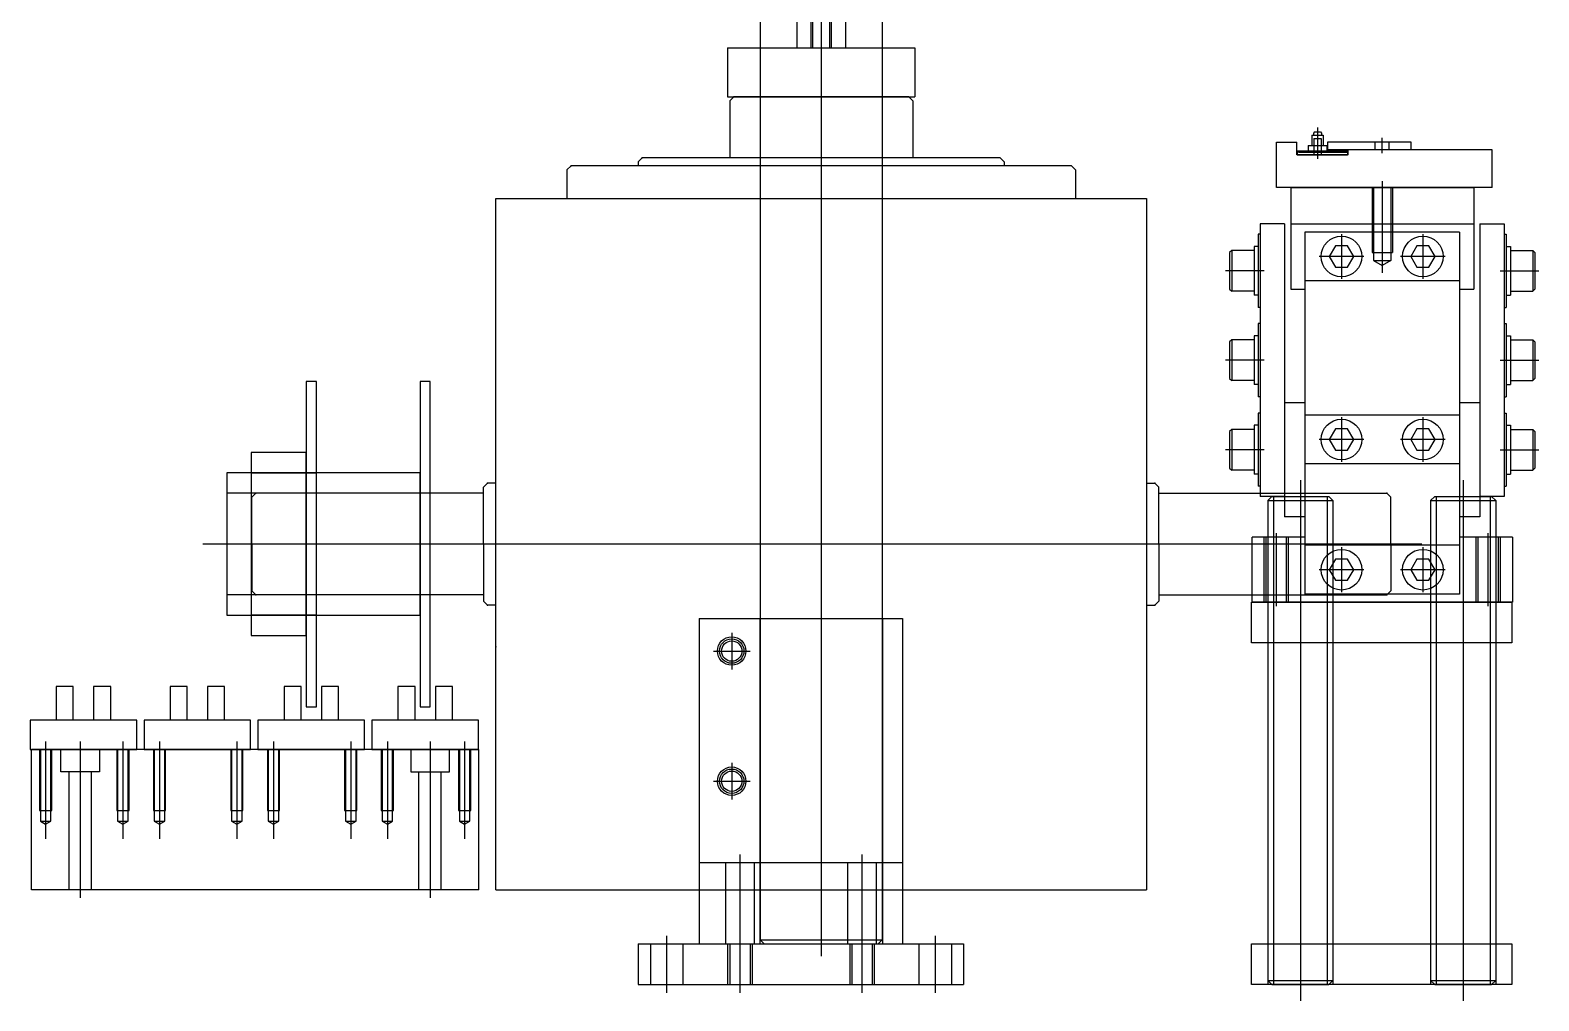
# Model space of a CAD drawing. Extents: x 109 to 2457, y -4282 to -1900.
# Drawn here: x 1715 to 2457, y -4282 to -3805 of the extents above; entities that cross this region are included whole.
import ezdxf

# ---------------------------------------------------------------- set-up
doc = ezdxf.new("R2010")
doc.units = 0
doc.header["$LTSCALE"] = 14
doc.header["$MEASUREMENT"] = 0
doc.layers.add('DRAWLAYER', color=7, linetype='CONTINUOUS')
doc.layers.add('MJ19-8X02G', color=141, linetype='CONTINUOUS')

# ---------------------------------------------------------------- blocks, each defined once
blk = doc.blocks.new('MJ19-8X02G__R')
at = {"layer": 'DRAWLAYER', "color": 141, "linetype": 'CONTINUOUS'}
for p, q in [((2335.12, -3882.11), (2425.12, -3882.11)), ((2335.12, -3882.11), (2335.12, -3932.11)), ((2375.12, -3882.11), (2375.12, -3914.11)), ((2375.92, -3882.11), (2375.92, -3918.11)), ((2380.12, -3879.11), (2380.12, -3924.11)), ((2384.32, -3882.11), (2384.32, -3918.11)), ((2385.12, -3882.11), (2385.12, -3914.11)), ((2425.12, -3882.11), (2425.12, -3932.11)), ((2320.12, -3900.11), (2320.12, -4034.11)), ((2332.12, -3900.11), (2320.12, -3900.11)), ((2332.12, -3900.11), (2332.12, -4044.11)), ((2335.12, -3900.11), (2425.12, -3900.11)), ((2428.12, -3900.11), (2428.12, -4044.11)), ((2428.12, -3900.11), (2440.12, -3900.11)), ((2440.12, -3900.11), (2440.12, -4034.11)), ((2320.12, -3905.11), (2319.12, -3905.11)), ((2319.12, -3905.11), (2319.12, -3941.11)), ((2342.12, -3904.11), (2342.12, -4082.11)), ((2418.12, -3904.11), (2342.12, -3904.11)), ((2360.12, -3905.11), (2360.12, -3927.11)), ((2400.12, -3905.11), (2400.12, -3927.11)), ((2418.12, -3904.11), (2418.12, -4082.11)), ((2440.12, -3905.11), (2441.12, -3905.11)), ((2441.12, -3905.11), (2441.12, -3941.11)), ((2306.12, -3913.11), (2305.12, -3914.11)), ((2305.12, -3914.11), (2305.12, -3932.11)), ((2317.12, -3913.11), (2306.12, -3913.11)), ((2306.12, -3913.11), (2306.12, -3933.11)), ((2319.12, -3911.11), (2317.12, -3911.11)), ((2317.12, -3911.11), (2317.12, -3935.11)), ((2371.12, -3916.11), (2349.12, -3916.11)), ((2375.12, -3914.11), (2385.12, -3914.11)), ((2411.12, -3916.11), (2389.12, -3916.11)), ((2441.12, -3911.11), (2443.12, -3911.11)), ((2443.12, -3911.11), (2443.12, -3935.11)), ((2443.12, -3913.11), (2454.12, -3913.11)), ((2454.12, -3913.11), (2455.12, -3914.11)), ((2454.12, -3913.11), (2454.12, -3933.11)), ((2455.12, -3914.11), (2455.12, -3932.11)), ((2322.12, -3923.11), (2303.12, -3923.11)), ((2375.92, -3918.11), (2384.32, -3918.11)), ((2375.92, -3918.11), (2380.12, -3920.53)), ((2384.32, -3918.11), (2380.12, -3920.53)), ((2438.12, -3923.11), (2457.12, -3923.11)), ((2418.12, -3928.11), (2342.12, -3928.11)), ((2305.12, -3932.11), (2306.12, -3933.11)), ((2317.12, -3933.11), (2306.12, -3933.11)), ((2319.12, -3935.11), (2317.12, -3935.11)), ((2335.12, -3932.11), (2342.12, -3932.11)), ((2418.12, -3932.11), (2425.12, -3932.11)), ((2441.12, -3935.11), (2443.12, -3935.11)), ((2443.12, -3933.11), (2454.12, -3933.11)), ((2455.12, -3932.11), (2454.12, -3933.11)), ((2320.12, -3941.11), (2319.12, -3941.11)), ((2440.12, -3941.11), (2441.12, -3941.11)), ((2319.12, -3949.11), (2319.12, -3985.11)), ((2320.12, -3949.11), (2319.12, -3949.11)), ((2440.12, -3949.11), (2441.12, -3949.11)), ((2441.12, -3949.11), (2441.12, -3985.11)), ((2306.12, -3957.11), (2305.12, -3958.11)), ((2305.12, -3958.11), (2305.12, -3976.11)), ((2317.12, -3957.11), (2306.12, -3957.11)), ((2306.12, -3957.11), (2306.12, -3977.11)), ((2317.12, -3955.11), (2317.12, -3979.11)), ((2319.12, -3955.11), (2317.12, -3955.11)), ((2441.12, -3955.11), (2443.12, -3955.11)), ((2443.12, -3955.11), (2443.12, -3979.11)), ((2443.12, -3957.11), (2454.12, -3957.11)), ((2454.12, -3957.11), (2455.12, -3958.11)), ((2454.12, -3957.11), (2454.12, -3977.11)), ((2455.12, -3958.11), (2455.12, -3976.11)), ((2322.12, -3967.11), (2303.12, -3967.11)), ((2438.12, -3967.11), (2457.12, -3967.11)), ((2305.12, -3976.11), (2306.12, -3977.11)), ((2317.12, -3977.11), (2306.12, -3977.11)), ((2319.12, -3979.11), (2317.12, -3979.11)), ((2441.12, -3979.11), (2443.12, -3979.11)), ((2443.12, -3977.11), (2454.12, -3977.11)), ((2455.12, -3976.11), (2454.12, -3977.11)), ((2320.12, -3985.11), (2319.12, -3985.11)), ((2342.12, -3988.11), (2332.12, -3988.11)), ((2428.12, -3988.11), (2418.12, -3988.11)), ((2440.12, -3985.11), (2441.12, -3985.11)), ((2320.12, -3993.11), (2319.12, -3993.11)), ((2319.12, -3993.11), (2319.12, -4029.11)), ((2418.12, -3994.11), (2342.12, -3994.11)), ((2360.12, -3995.11), (2360.12, -4017.11)), ((2400.12, -3995.11), (2400.12, -4017.11)), ((2440.12, -3993.11), (2441.12, -3993.11)), ((2441.12, -3993.11), (2441.12, -4029.11)), ((2306.12, -4001.11), (2305.12, -4002.11)), ((2305.12, -4002.11), (2305.12, -4020.11)), ((2317.12, -4001.11), (2306.12, -4001.11)), ((2306.12, -4001.11), (2306.12, -4021.11)), ((2319.12, -3999.11), (2317.12, -3999.11)), ((2317.12, -3999.11), (2317.12, -4023.11)), ((2441.12, -3999.11), (2443.12, -3999.11)), ((2443.12, -3999.11), (2443.12, -4023.11)), ((2443.12, -4001.11), (2454.12, -4001.11)), ((2454.12, -4001.11), (2455.12, -4002.11)), ((2454.12, -4001.11), (2454.12, -4021.11)), ((2455.12, -4002.11), (2455.12, -4020.11)), ((2322.12, -4011.11), (2303.12, -4011.11)), ((2371.12, -4006.11), (2349.12, -4006.11)), ((2411.12, -4006.11), (2389.12, -4006.11)), ((2438.12, -4011.11), (2457.12, -4011.11)), ((2418.12, -4018.11), (2342.12, -4018.11)), ((2305.12, -4020.11), (2306.12, -4021.11)), ((2317.12, -4021.11), (2306.12, -4021.11)), ((2319.12, -4023.11), (2317.12, -4023.11)), ((2441.12, -4023.11), (2443.12, -4023.11)), ((2443.12, -4021.11), (2454.12, -4021.11)), ((2455.12, -4020.11), (2454.12, -4021.11)), ((2320.12, -4029.11), (2319.12, -4029.11)), ((2332.12, -4034.11), (2320.12, -4034.11)), ((2440.12, -4034.11), (2428.12, -4034.11)), ((2440.12, -4029.11), (2441.12, -4029.11)), ((2342.12, -4044.11), (2332.12, -4044.11)), ((2428.12, -4044.11), (2418.12, -4044.11)), ((2342.12, -4054.11), (2316.12, -4054.11)), ((2316.12, -4086.11), (2316.12, -4054.11)), ((2322.12, -4086.11), (2322.12, -4054.11)), ((2323.12, -4086.11), (2323.12, -4054.11)), ((2328.12, -4088.11), (2328.12, -4052.11)), ((2333.12, -4086.11), (2333.12, -4054.11)), ((2334.12, -4086.11), (2334.12, -4054.11)), ((2444.12, -4054.11), (2418.12, -4054.11)), ((2426.12, -4054.11), (2426.12, -4086.11)), ((2427.12, -4054.11), (2427.12, -4086.11)), ((2432.12, -4052.11), (2432.12, -4088.11)), ((2437.12, -4054.11), (2437.12, -4086.11)), ((2438.12, -4054.11), (2438.12, -4086.11)), ((2444.12, -4054.11), (2444.12, -4086.11)), ((2418.12, -4058.11), (2342.12, -4058.11)), ((2360.12, -4059.11), (2360.12, -4081.11)), ((2400.12, -4059.11), (2400.12, -4081.11)), ((2371.12, -4070.11), (2349.12, -4070.11)), ((2357.12, -4064.91), (2354.12, -4070.11)), ((2354.12, -4070.11), (2357.12, -4075.3)), ((2363.12, -4064.91), (2357.12, -4064.91)), ((2366.12, -4070.11), (2363.12, -4064.91)), ((2363.12, -4075.3), (2366.12, -4070.11)), ((2411.12, -4070.11), (2389.12, -4070.11)), ((2357.12, -4075.3), (2363.12, -4075.3)), ((2444.12, -4086.11), (2316.12, -4086.11)), ((2418.12, -4082.11), (2342.12, -4082.11))]:
    blk.add_line(p, q, dxfattribs=at)
for centre in [(2360.12, -3916.11), (2400.12, -3916.11), (2360.12, -4006.11), (2400.12, -4006.11), (2360.12, -4070.11), (2400.12, -4070.11)]:
    blk.add_circle(centre, 10, dxfattribs=at)
at = {"layer": 'MJ19-8X02G', "linetype": 'CONTINUOUS'}
for points in [[(2354.12, -3916.11), (2357.12, -3921.3), (2363.12, -3921.3), (2366.12, -3916.11), (2363.12, -3910.91), (2357.12, -3910.91)], [(2394.12, -3916.11), (2397.12, -3921.3), (2403.12, -3921.3), (2406.12, -3916.11), (2403.12, -3910.91), (2397.12, -3910.91)], [(2354.12, -4006.11), (2357.12, -4011.3), (2363.12, -4011.3), (2366.12, -4006.11), (2363.12, -4000.91), (2357.12, -4000.91)], [(2394.12, -4006.11), (2397.12, -4011.3), (2403.12, -4011.3), (2406.12, -4006.11), (2403.12, -4000.91), (2397.12, -4000.91)], [(2394.12, -4070.11), (2397.12, -4075.3), (2403.12, -4075.3), (2406.12, -4070.11), (2403.12, -4064.91), (2397.12, -4064.91)]]:
    blk.add_lwpolyline(points, close=True, dxfattribs=at)
blk = doc.blocks.new('MLMSA02__R')
at = {"layer": 'DRAWLAYER', "color": 4, "linetype": 'CONTINUOUS'}
for p, q in [((2328.12, -3882.11), (2328.12, -3859.91)), ((2328.12, -3859.91), (2338.12, -3859.91)), ((2338.12, -3866.11), (2338.12, -3859.91)), ((2363.32, -3866.11), (2363.32, -3863.71)), ((2434.12, -3863.71), (2363.32, -3863.71)), ((2434.12, -3882.11), (2434.12, -3863.71)), ((2363.32, -3866.11), (2338.12, -3866.11)), ((2434.12, -3882.11), (2328.12, -3882.11))]:
    blk.add_line(p, q, dxfattribs=at)
blk = doc.blocks.new('MJ8T02__R')
at = {"layer": 'DRAWLAYER', "color": 6, "linetype": 'CONTINUOUS'}
for p, q in [((2353.32, -3863.71), (2353.32, -3859.71)), ((2353.32, -3859.71), (2394.12, -3859.71)), ((2394.12, -3863.71), (2353.32, -3863.71)), ((2376.72, -3863.71), (2376.72, -3859.71)), ((2380.12, -3865.26), (2380.12, -3857.75)), ((2383.52, -3863.71), (2383.52, -3859.71)), ((2394.12, -3859.71), (2394.12, -3863.71))]:
    blk.add_line(p, q, dxfattribs=at)
blk = doc.blocks.new('MJ19-8X02F__R')
at = {"layer": 'DRAWLAYER', "color": 50, "linetype": 'CONTINUOUS'}
for p, q in [((2315.92, -4086.11), (2443.92, -4086.11)), ((2315.92, -4106.11), (2315.92, -4086.11)), ((2323.92, -4086.11), (2323.92, -4106.11)), ((2339.92, -4083.11), (2339.92, -4109.11)), ((2355.92, -4086.11), (2355.92, -4106.11)), ((2403.92, -4086.11), (2403.92, -4106.11)), ((2419.92, -4083.11), (2419.92, -4109.11)), ((2435.92, -4086.11), (2435.92, -4106.11)), ((2443.92, -4086.11), (2443.92, -4106.11)), ((2443.92, -4106.11), (2315.92, -4106.11))]:
    blk.add_line(p, q, dxfattribs=at)
blk = doc.blocks.new('ML06-MSA3__R')
at = {"layer": 'DRAWLAYER', "color": 4, "linetype": 'CONTINUOUS'}
for p, q in [((2315.92, -4254.11), (2443.92, -4254.11)), ((2315.92, -4274.11), (2315.92, -4254.11)), ((2323.92, -4254.11), (2323.92, -4274.11)), ((2326.72, -4254.11), (2326.72, -4274.11)), ((2339.92, -4251.11), (2339.92, -4277.11)), ((2353.12, -4254.11), (2353.12, -4274.11)), ((2355.92, -4254.11), (2355.92, -4274.11)), ((2403.92, -4254.11), (2403.92, -4274.11)), ((2406.72, -4254.11), (2406.72, -4274.11)), ((2419.92, -4251.11), (2419.92, -4277.11)), ((2433.12, -4254.11), (2433.12, -4274.11)), ((2435.92, -4254.11), (2435.92, -4274.11)), ((2443.92, -4254.11), (2443.92, -4274.11)), ((2443.92, -4274.11), (2315.92, -4274.11))]:
    blk.add_line(p, q, dxfattribs=at)
blk = doc.blocks.new('42005A__R')
at = {"layer": 'DRAWLAYER', "color": 210, "linetype": 'CONTINUOUS'}
for p, q in [((2339.92, -4026.11), (2339.92, -4282.11)), ((2419.92, -4026.11), (2419.92, -4282.11)), ((2325.92, -4034.11), (2323.92, -4036.11)), ((2325.92, -4034.11), (2353.92, -4034.11)), ((2326.72, -4034.11), (2326.72, -4274.11)), ((2353.12, -4034.11), (2353.12, -4274.11)), ((2353.92, -4034.11), (2355.92, -4036.11)), ((2405.92, -4034.11), (2403.92, -4036.11)), ((2405.92, -4034.11), (2433.92, -4034.11)), ((2406.72, -4034.11), (2406.72, -4274.11)), ((2433.12, -4034.11), (2433.12, -4274.11)), ((2433.92, -4034.11), (2435.92, -4036.11)), ((2323.92, -4036.11), (2355.92, -4036.11)), ((2323.92, -4036.11), (2323.92, -4272.11)), ((2355.92, -4036.11), (2355.92, -4272.11)), ((2403.92, -4036.11), (2403.92, -4272.11)), ((2403.92, -4036.11), (2435.92, -4036.11)), ((2435.92, -4036.11), (2435.92, -4272.11)), ((2323.92, -4272.11), (2355.92, -4272.11)), ((2323.92, -4272.11), (2325.92, -4274.11)), ((2353.92, -4274.11), (2355.92, -4272.11)), ((2403.92, -4272.11), (2435.92, -4272.11)), ((2403.92, -4272.11), (2405.92, -4274.11)), ((2433.92, -4274.11), (2435.92, -4272.11)), ((2325.92, -4274.11), (2353.92, -4274.11)), ((2405.92, -4274.11), (2433.92, -4274.11))]:
    blk.add_line(p, q, dxfattribs=at)
blk = doc.blocks.new('ML06-MSA02__R')
at = {"layer": 'DRAWLAYER', "color": 160, "linetype": 'CONTINUOUS'}
for p, q in [((2345.56, -3856.51), (2351.06, -3856.51)), ((2345.56, -3856.51), (2345.56, -3861.51)), ((2345.57, -3856.51), (2351.07, -3856.51)), ((2345.57, -3856.51), (2345.57, -3861.51)), ((2346.91, -3854.81), (2346.31, -3855.41)), ((2346.31, -3855.41), (2346.31, -3856.51)), ((2346.92, -3854.81), (2346.32, -3855.41)), ((2346.32, -3855.41), (2346.32, -3856.51)), ((2346.91, -3854.81), (2349.71, -3854.81)), ((2346.92, -3854.81), (2349.72, -3854.81)), ((2348.31, -3852.66), (2348.31, -3868.11)), ((2348.32, -3852.66), (2348.32, -3868.11)), ((2349.71, -3854.81), (2350.31, -3855.41)), ((2349.72, -3854.81), (2350.32, -3855.41)), ((2350.31, -3855.41), (2350.31, -3856.51)), ((2350.32, -3855.41), (2350.32, -3856.51)), ((2351.06, -3856.51), (2351.06, -3861.51)), ((2351.07, -3856.51), (2351.07, -3861.51)), ((2338.31, -3864.11), (2363.11, -3864.11)), ((2338.31, -3864.11), (2338.31, -3866.11)), ((2338.32, -3864.11), (2363.12, -3864.11)), ((2338.32, -3864.11), (2338.32, -3866.11)), ((2338.91, -3864.11), (2338.91, -3864.81)), ((2338.92, -3864.11), (2338.92, -3864.81)), ((2343.71, -3861.51), (2343.71, -3864.11)), ((2343.71, -3861.51), (2352.91, -3861.51)), ((2343.72, -3861.51), (2343.72, -3864.11)), ((2343.72, -3861.51), (2352.92, -3861.51)), ((2346.51, -3858.11), (2346.51, -3866.11)), ((2346.51, -3858.11), (2350.11, -3858.11)), ((2346.52, -3858.11), (2346.52, -3866.11)), ((2346.52, -3858.11), (2350.12, -3858.11)), ((2350.11, -3858.11), (2350.11, -3866.11)), ((2350.12, -3858.11), (2350.12, -3866.11)), ((2352.91, -3861.51), (2352.91, -3864.11)), ((2352.92, -3861.51), (2352.92, -3864.11)), ((2363.11, -3864.11), (2363.11, -3866.11)), ((2363.12, -3864.11), (2363.12, -3866.11)), ((2338.31, -3866.11), (2363.11, -3866.11)), ((2338.32, -3866.11), (2363.12, -3866.11)), ((2338.91, -3864.81), (2363.11, -3864.81)), ((2338.92, -3864.81), (2363.12, -3864.81))]:
    blk.add_line(p, q, dxfattribs=at)
blk = doc.blocks.new('MJ02-20X16__R')
at = {"layer": 'DRAWLAYER', "color": 210, "linetype": 'CONTINUOUS'}
for p, q in [((2058.32, -3813.51), (2150.32, -3813.51)), ((2058.32, -3813.51), (2058.32, -3837.51)), ((2150.32, -3813.51), (2150.32, -3837.51)), ((2058.32, -3837.51), (2150.32, -3837.51))]:
    blk.add_line(p, q, dxfattribs=at)
blk = doc.blocks.new('ME23-16X1_0__R')
at = {"layer": 'DRAWLAYER', "color": 254, "linetype": 'CONTINUOUS'}
for p, q in [((2092.32, -3460.8), (2092.32, -3813.51)), ((2092.32, -3460.8), (2116.32, -3460.8)), ((2099.32, -3460.8), (2099.32, -3520.8)), ((2100.12, -3460.8), (2100.12, -3524.8)), ((2104.32, -3456.8), (2104.32, -3817.51)), ((2108.52, -3460.8), (2108.52, -3524.8)), ((2109.32, -3460.8), (2109.32, -3520.8)), ((2116.32, -3460.8), (2116.32, -3813.51)), ((2099.32, -3520.8), (2109.32, -3520.8)), ((2100.12, -3524.8), (2108.52, -3524.8)), ((2100.12, -3524.8), (2104.32, -3527.23)), ((2108.52, -3524.8), (2104.32, -3527.23)), ((2100.12, -3749.51), (2104.32, -3747.09)), ((2100.12, -3813.51), (2100.12, -3749.51)), ((2100.12, -3749.51), (2108.52, -3749.51)), ((2108.52, -3749.51), (2104.32, -3747.09)), ((2108.52, -3813.51), (2108.52, -3749.51)), ((2099.32, -3813.51), (2099.32, -3753.51)), ((2099.32, -3753.51), (2109.32, -3753.51)), ((2109.32, -3813.51), (2109.32, -3753.51)), ((2092.32, -3813.51), (2116.32, -3813.51))]:
    blk.add_line(p, q, dxfattribs=at)
blk = doc.blocks.new('MM080017__R')
at = {"layer": 'DRAWLAYER', "color": 31, "linetype": 'CONTINUOUS'}
for p, q in [((2104.32, -3336.93), (2104.32, -4260.11)), ((2076.32, -3342.93), (2074.32, -3344.93)), ((2074.32, -3344.93), (2074.32, -4252.11)), ((2074.32, -3344.93), (2134.32, -3344.93)), ((2076.32, -3342.93), (2132.32, -3342.93)), ((2132.32, -3342.93), (2134.32, -3344.93)), ((2134.32, -3344.93), (2134.32, -4252.11)), ((2074.32, -4252.11), (2134.32, -4252.11)), ((2074.32, -4252.11), (2076.32, -4254.11)), ((2076.32, -4254.11), (2132.32, -4254.11)), ((2132.32, -4254.11), (2134.32, -4252.11))]:
    blk.add_line(p, q, dxfattribs=at)
blk = doc.blocks.new('ML04-4X1800__R')
at = {"layer": 'DRAWLAYER', "color": 193, "linetype": 'CONTINUOUS'}
for p, q in [((2044.32, -4094.11), (2144.32, -4094.11)), ((2044.32, -4094.11), (2044.32, -4254.11)), ((2074.12, -4094.11), (2074.12, -4254.11)), ((2104.32, -4090.11), (2104.32, -4258.11)), ((2134.52, -4094.11), (2134.52, -4254.11)), ((2144.32, -4094.11), (2144.32, -4254.11)), ((2060.32, -4101.11), (2060.32, -4119.11)), ((2051.32, -4110.11), (2069.32, -4110.11)), ((2060.32, -4165.11), (2060.32, -4183.11)), ((2051.32, -4174.11), (2069.32, -4174.11)), ((2064.32, -4210.11), (2064.32, -4258.11)), ((2124.32, -4210.11), (2124.32, -4258.11)), ((2044.32, -4214.11), (2144.32, -4214.11)), ((2057.32, -4214.11), (2057.32, -4254.11)), ((2071.32, -4214.11), (2071.32, -4254.11)), ((2117.32, -4214.11), (2117.32, -4254.11)), ((2131.32, -4214.11), (2131.32, -4254.11)), ((2044.32, -4254.11), (2144.32, -4254.11))]:
    blk.add_line(p, q, dxfattribs=at)
for centre, radius in [((2060.32, -4110.11), 7), ((2060.32, -4110.11), 6), ((2060.32, -4110.11), 5), ((2060.32, -4174.11), 7), ((2060.32, -4174.11), 6), ((2060.32, -4174.11), 5)]:
    blk.add_circle(centre, radius, dxfattribs=at)
blk = doc.blocks.new('ML06-MSA03A__R')
at = {"layer": 'DRAWLAYER', "color": 93, "linetype": 'CONTINUOUS'}
for p, q in [((2014.32, -4254.11), (2174.32, -4254.11)), ((2014.32, -4254.11), (2014.32, -4274.11)), ((2020.32, -4254.11), (2020.32, -4274.11)), ((2028.32, -4250.11), (2028.32, -4278.11)), ((2036.32, -4254.11), (2036.32, -4274.11)), ((2058.32, -4254.11), (2058.32, -4274.11)), ((2059.32, -4254.11), (2059.32, -4274.11)), ((2064.32, -4250.11), (2064.32, -4278.11)), ((2069.32, -4254.11), (2069.32, -4274.11)), ((2070.32, -4254.11), (2070.32, -4274.11)), ((2118.32, -4254.11), (2118.32, -4274.11)), ((2119.32, -4254.11), (2119.32, -4274.11)), ((2124.32, -4250.11), (2124.32, -4278.11)), ((2129.32, -4254.11), (2129.32, -4274.11)), ((2130.32, -4254.11), (2130.32, -4274.11)), ((2152.32, -4254.11), (2152.32, -4274.11)), ((2160.32, -4250.11), (2160.32, -4278.11)), ((2168.32, -4254.11), (2168.32, -4274.11)), ((2174.32, -4254.11), (2174.32, -4274.11)), ((2014.32, -4274.11), (2174.32, -4274.11))]:
    blk.add_line(p, q, dxfattribs=at)
blk = doc.blocks.new('ML04-4X6000__R')
at = {"layer": 'DRAWLAYER', "color": 74, "linetype": 'CONTINUOUS'}
for p, q in [((2059.32, -3839.51), (2061.32, -3837.51)), ((2059.32, -3839.51), (2059.32, -3867.51)), ((2147.32, -3837.51), (2061.32, -3837.51)), ((2149.32, -3839.51), (2147.32, -3837.51)), ((2149.32, -3839.51), (2149.32, -3867.51)), ((1979.32, -3873.51), (1981.32, -3871.51)), ((2227.32, -3871.51), (1981.32, -3871.51)), ((2014.32, -3869.51), (2016.32, -3867.51)), ((2014.32, -3869.51), (2014.32, -3871.51)), ((2192.32, -3867.51), (2016.32, -3867.51)), ((2194.32, -3869.51), (2192.32, -3867.51)), ((2194.32, -3869.51), (2194.32, -3871.51)), ((2229.32, -3873.51), (2227.32, -3871.51)), ((1979.32, -3873.51), (1979.32, -3887.51)), ((2229.32, -3873.51), (2229.32, -3887.51)), ((1944.32, -3887.51), (2264.32, -3887.51)), ((1944.32, -4227.51), (1944.32, -3887.51)), ((2264.32, -3887.51), (2264.32, -4227.51)), ((1826.32, -4032.51), (1824.32, -4034.51)), ((1824.32, -4057.51), (1824.32, -4034.51)), ((1938.32, -4032.51), (1826.32, -4032.51)), ((1938.32, -4029.51), (1940.32, -4027.51)), ((1938.32, -4057.51), (1938.32, -4029.51)), ((1944.32, -4027.51), (1940.32, -4027.51)), ((2264.32, -4027.51), (2268.32, -4027.51)), ((2270.32, -4029.51), (2268.32, -4027.51)), ((2270.32, -4057.51), (2270.32, -4029.51)), ((2270.32, -4032.51), (2382.32, -4032.51)), ((2382.32, -4032.51), (2384.32, -4034.51)), ((2384.32, -4057.51), (2384.32, -4034.51)), ((2399.63, -4057.51), (1813.58, -4057.51)), ((1824.32, -4057.51), (1824.32, -4080.51)), ((1938.32, -4057.51), (1938.32, -4085.51)), ((2270.32, -4057.51), (2270.32, -4085.51)), ((2384.32, -4057.51), (2384.32, -4080.51)), ((1826.32, -4082.51), (1824.32, -4080.51)), ((1938.32, -4082.51), (1826.32, -4082.51)), ((1938.32, -4085.51), (1940.32, -4087.51)), ((2270.32, -4085.51), (2268.32, -4087.51)), ((2270.32, -4082.51), (2382.32, -4082.51)), ((2382.32, -4082.51), (2384.32, -4080.51)), ((1944.32, -4087.51), (1940.32, -4087.51)), ((2264.32, -4087.51), (2268.32, -4087.51)), ((1944.32, -4104.32), (1944.32, -4103.27)), ((1944.32, -4227.51), (2264.32, -4227.51))]:
    blk.add_line(p, q, dxfattribs=at)
for p in [(2061.32, -3837.51), (1981.32, -3871.51), (2016.32, -3867.51), (2016.32, -3867.51), (1826.32, -4032.51), (1940.32, -4027.51), (2268.32, -4027.51), (2382.32, -4032.51), (1826.32, -4082.51), (2382.32, -4082.51), (1940.32, -4087.51), (2268.32, -4087.51), (1944.32, -4108.07)]:
    blk.add_point(p, dxfattribs=at)
blk = doc.blocks.new('MJ19-8X02__R')
at = {"layer": 'DRAWLAYER', "color": 240, "linetype": 'CONTINUOUS'}
for p, q in [((1936.02, -4158.51), (1716.02, -4158.51)), ((1716.02, -4227.51), (1716.02, -4158.51)), ((1720.02, -4158.51), (1720.02, -4188.51)), ((1720.42, -4158.51), (1720.42, -4193.71)), ((1723.02, -4154.51), (1723.02, -4202.51)), ((1725.62, -4193.71), (1725.62, -4158.51)), ((1726.02, -4188.51), (1726.02, -4158.51)), ((1730.52, -4169.51), (1730.52, -4158.51)), ((1740.02, -4154.51), (1740.02, -4231.51)), ((1749.52, -4158.51), (1749.52, -4169.51)), ((1758.02, -4158.51), (1758.02, -4188.51)), ((1758.42, -4158.51), (1758.42, -4193.71)), ((1761.02, -4154.51), (1761.02, -4202.51)), ((1763.62, -4193.71), (1763.62, -4158.51)), ((1764.02, -4188.51), (1764.02, -4158.51)), ((1776.02, -4158.51), (1776.02, -4188.51)), ((1776.42, -4158.51), (1776.42, -4193.71)), ((1779.02, -4154.51), (1779.02, -4202.51)), ((1781.62, -4193.71), (1781.62, -4158.51)), ((1782.02, -4188.51), (1782.02, -4158.51)), ((1814.02, -4158.51), (1814.02, -4188.51)), ((1814.42, -4158.51), (1814.42, -4193.71)), ((1817.02, -4154.51), (1817.02, -4202.51)), ((1819.62, -4193.71), (1819.62, -4158.51)), ((1820.02, -4188.51), (1820.02, -4158.51)), ((1832.02, -4158.51), (1832.02, -4188.51)), ((1832.42, -4158.51), (1832.42, -4193.71)), ((1835.02, -4154.51), (1835.02, -4202.51)), ((1837.62, -4193.71), (1837.62, -4158.51)), ((1838.02, -4188.51), (1838.02, -4158.51)), ((1870.02, -4158.51), (1870.02, -4188.51)), ((1870.42, -4158.51), (1870.42, -4193.71)), ((1873.02, -4154.51), (1873.02, -4202.51)), ((1875.62, -4193.71), (1875.62, -4158.51)), ((1876.02, -4188.51), (1876.02, -4158.51)), ((1888.02, -4158.51), (1888.02, -4188.51)), ((1888.42, -4158.51), (1888.42, -4193.71)), ((1891.02, -4154.51), (1891.02, -4202.51)), ((1893.62, -4193.71), (1893.62, -4158.51)), ((1894.02, -4188.51), (1894.02, -4158.51)), ((1902.52, -4158.51), (1902.52, -4169.51)), ((1912.02, -4154.51), (1912.02, -4231.51)), ((1921.52, -4169.51), (1921.52, -4158.51)), ((1926.02, -4158.51), (1926.02, -4188.51)), ((1926.42, -4158.51), (1926.42, -4193.71)), ((1929.02, -4154.51), (1929.02, -4202.51)), ((1931.62, -4193.71), (1931.62, -4158.51)), ((1932.02, -4188.51), (1932.02, -4158.51)), ((1936.02, -4227.51), (1936.02, -4158.51)), ((1749.52, -4169.51), (1730.52, -4169.51)), ((1734.52, -4227.51), (1734.52, -4169.51)), ((1745.52, -4227.51), (1745.52, -4169.51)), ((1902.52, -4169.51), (1921.52, -4169.51)), ((1906.52, -4227.51), (1906.52, -4169.51)), ((1917.52, -4227.51), (1917.52, -4169.51)), ((1720.02, -4188.51), (1726.02, -4188.51)), ((1758.02, -4188.51), (1764.02, -4188.51)), ((1776.02, -4188.51), (1782.02, -4188.51)), ((1814.02, -4188.51), (1820.02, -4188.51)), ((1832.02, -4188.51), (1838.02, -4188.51)), ((1870.02, -4188.51), (1876.02, -4188.51)), ((1888.02, -4188.51), (1894.02, -4188.51)), ((1926.02, -4188.51), (1932.02, -4188.51)), ((1720.42, -4193.71), (1723.02, -4195.21)), ((1720.42, -4193.71), (1725.62, -4193.71)), ((1723.02, -4195.21), (1725.62, -4193.71)), ((1758.42, -4193.71), (1763.62, -4193.71)), ((1758.42, -4193.71), (1761.02, -4195.21)), ((1761.02, -4195.21), (1763.62, -4193.71)), ((1776.42, -4193.71), (1781.62, -4193.71)), ((1776.42, -4193.71), (1779.02, -4195.21)), ((1779.02, -4195.21), (1781.62, -4193.71)), ((1814.42, -4193.71), (1817.02, -4195.21)), ((1814.42, -4193.71), (1819.62, -4193.71)), ((1817.02, -4195.21), (1819.62, -4193.71)), ((1832.42, -4193.71), (1835.02, -4195.21)), ((1832.42, -4193.71), (1837.62, -4193.71)), ((1835.02, -4195.21), (1837.62, -4193.71)), ((1870.42, -4193.71), (1873.02, -4195.21)), ((1870.42, -4193.71), (1875.62, -4193.71)), ((1873.02, -4195.21), (1875.62, -4193.71)), ((1888.42, -4193.71), (1893.62, -4193.71)), ((1888.42, -4193.71), (1891.02, -4195.21)), ((1891.02, -4195.21), (1893.62, -4193.71)), ((1926.42, -4193.71), (1931.62, -4193.71)), ((1926.42, -4193.71), (1929.02, -4195.21)), ((1929.02, -4195.21), (1931.62, -4193.71)), ((1936.02, -4227.51), (1716.02, -4227.51))]:
    blk.add_line(p, q, dxfattribs=at)
blk = doc.blocks.new('ML06-MSA03__R')
at = {"layer": 'DRAWLAYER', "color": 150, "linetype": 'CONTINUOUS'}
for p, q in [((1907.12, -3977.51), (1907.12, -4137.51)), ((1912.12, -3977.51), (1907.12, -3977.51)), ((1912.12, -4137.51), (1912.12, -3977.51)), ((1907.12, -4022.51), (1812.12, -4022.51)), ((1812.12, -4022.51), (1812.12, -4092.51)), ((1907.12, -4092.51), (1907.12, -4022.51)), ((1912.12, -4032.51), (1812.12, -4032.51)), ((1922.69, -4057.51), (1800.37, -4057.51)), ((1912.12, -4082.51), (1812.12, -4082.51)), ((1812.12, -4092.51), (1907.12, -4092.51)), ((1907.12, -4137.51), (1912.12, -4137.51))]:
    blk.add_line(p, q, dxfattribs=at)
blk = doc.blocks.new('ML010001__R')
at = {"layer": 'DRAWLAYER', "color": 51, "linetype": 'CONTINUOUS'}
for p, q in [((1728.22, -4127.51), (1728.22, -4144.11)), ((1736.62, -4127.51), (1728.22, -4127.51)), ((1736.62, -4144.11), (1736.62, -4127.51)), ((1755.02, -4127.51), (1746.62, -4127.51)), ((1746.62, -4127.51), (1746.62, -4144.11)), ((1755.02, -4144.11), (1755.02, -4127.51)), ((1792.62, -4127.51), (1784.22, -4127.51)), ((1784.22, -4127.51), (1784.22, -4144.11)), ((1792.62, -4144.11), (1792.62, -4127.51)), ((1811.02, -4127.51), (1802.62, -4127.51)), ((1802.62, -4127.51), (1802.62, -4144.11)), ((1811.02, -4144.11), (1811.02, -4127.51)), ((1848.62, -4127.51), (1840.22, -4127.51)), ((1840.22, -4127.51), (1840.22, -4144.11)), ((1848.62, -4144.11), (1848.62, -4127.51)), ((1867.02, -4127.51), (1858.62, -4127.51)), ((1858.62, -4127.51), (1858.62, -4144.11)), ((1867.02, -4144.11), (1867.02, -4127.51)), ((1896.22, -4127.51), (1896.22, -4144.11)), ((1904.62, -4127.51), (1896.22, -4127.51)), ((1904.62, -4144.11), (1904.62, -4127.51)), ((1923.02, -4127.51), (1914.62, -4127.51)), ((1914.62, -4127.51), (1914.62, -4144.11)), ((1923.02, -4144.11), (1923.02, -4127.51)), ((1767.82, -4144.11), (1715.42, -4144.11)), ((1715.42, -4144.11), (1715.42, -4158.51)), ((1767.82, -4158.51), (1767.82, -4144.11)), ((1823.82, -4144.11), (1771.42, -4144.11)), ((1771.42, -4144.11), (1771.42, -4158.51)), ((1823.82, -4158.51), (1823.82, -4144.11)), ((1879.82, -4144.11), (1827.42, -4144.11)), ((1827.42, -4144.11), (1827.42, -4158.51)), ((1879.82, -4158.51), (1879.82, -4144.11)), ((1935.82, -4144.11), (1883.42, -4144.11)), ((1883.42, -4144.11), (1883.42, -4158.51)), ((1935.82, -4158.51), (1935.82, -4144.11)), ((1715.42, -4158.51), (1767.82, -4158.51)), ((1771.42, -4158.51), (1823.82, -4158.51)), ((1827.42, -4158.51), (1879.82, -4158.51)), ((1883.42, -4158.51), (1935.82, -4158.51))]:
    blk.add_line(p, q, dxfattribs=at)
blk = doc.blocks.new('ML05-A7__R')
at = {"layer": 'DRAWLAYER', "color": 91, "linetype": 'CONTINUOUS'}
for p, q in [((1851.12, -3977.51), (1851.12, -4137.51)), ((1856.12, -3977.51), (1851.12, -3977.51)), ((1856.12, -4137.51), (1856.12, -3977.51)), ((1824.12, -4012.51), (1824.12, -4102.51)), ((1851.12, -4012.51), (1824.12, -4012.51)), ((1851.12, -4102.51), (1851.12, -4012.51)), ((1824.12, -4022.51), (1856.12, -4022.51)), ((1866.11, -4057.51), (1814.43, -4057.51)), ((1856.12, -4092.51), (1824.12, -4092.51)), ((1824.12, -4102.51), (1851.12, -4102.51)), ((1851.12, -4137.51), (1856.12, -4137.51))]:
    blk.add_line(p, q, dxfattribs=at)

msp = doc.modelspace()

# ---------------------------------------------------------------- block references
at = {"layer": 'DRAWLAYER', "color": 7, "linetype": 'CONTINUOUS'}
for name in ['MM080017__R', 'ME23-16X1_0__R', 'MJ02-20X16__R', 'ML04-4X6000__R', 'ML06-MSA02__R', 'MLMSA02__R', 'MJ8T02__R', 'MJ19-8X02G__R', 'ML06-MSA03__R', 'ML05-A7__R', '42005A__R', 'MJ19-8X02F__R', 'ML04-4X1800__R', 'ML010001__R', 'MJ19-8X02__R', 'ML06-MSA03A__R', 'ML06-MSA3__R']:
    msp.add_blockref(name, (0, 0), dxfattribs=at)

doc.saveas('drawing.dxf')
